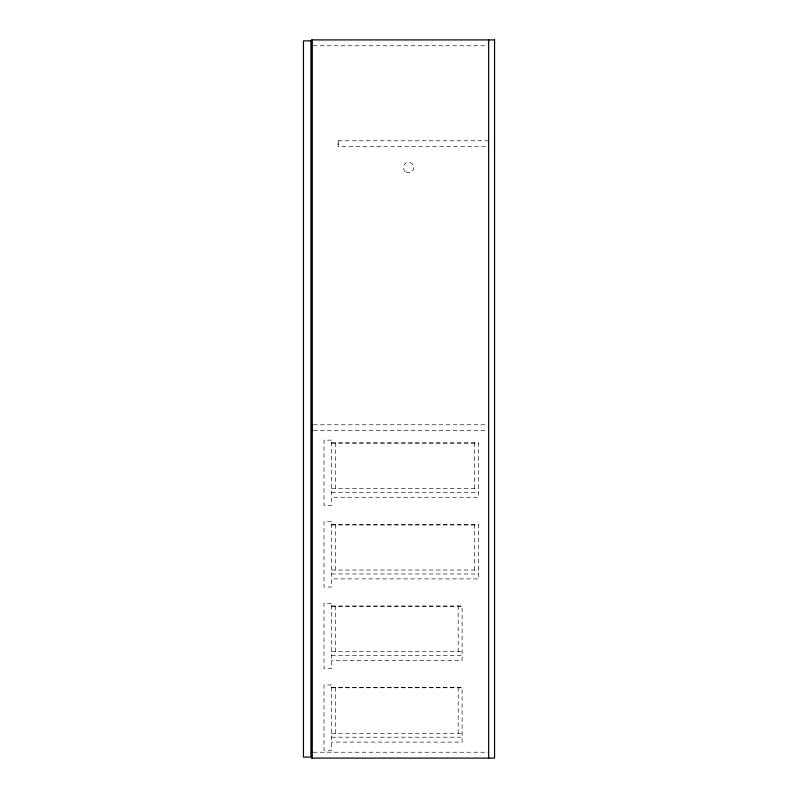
<?xml version="1.0" encoding="UTF-8"?>
<svg xmlns="http://www.w3.org/2000/svg" width="798" height="798" viewBox="0 0 798 798"><rect width="100%" height="100%" fill="white"/><g stroke="black" fill="none" stroke-linecap="round" stroke-linejoin="round"><path stroke-width="0.6" stroke-dasharray="3.99 2.99" d="M313.175 45.775L486.191 45.775M488.875 140.777L338.053 140.777L338.053 146.652L488.875 146.652M313.375 424.785L486.381 424.785M313.375 430.671L486.381 430.671M331.519 442.74L478.431 442.74L478.431 497.264L331.519 497.264M331.519 443.399L478.431 443.399M331.519 488.446L478.431 488.446M331.519 492.366L478.431 492.366M331.519 524.356L478.431 524.356L478.431 578.879L331.519 578.879M331.519 525.014L478.431 525.014M331.519 570.061L478.431 570.061M331.519 573.981L478.431 573.981M331.519 605.971L462.102 605.971L462.102 660.495L331.519 660.495M331.519 606.63L462.102 606.63M331.519 651.677L462.102 651.677M331.519 655.597L462.102 655.597M331.519 687.587L462.102 687.587L462.102 742.1L331.519 742.1M331.519 687.786L462.102 687.786M331.519 733.292L462.102 733.292M331.519 737.202L462.102 737.202M313.175 752.225L488.675 752.225M474.511 442.74L474.511 488.446M474.511 524.356L474.511 570.061M458.182 605.971L458.182 651.677M458.182 687.587L458.182 733.292M338.242 140.777L338.242 146.652M335.439 442.74L335.439 488.446M335.439 524.356L335.439 570.061M335.439 605.971L335.439 651.677M335.439 687.587L335.439 733.292M331.519 440.137L324.018 440.137L324.018 505.423L331.519 505.423L331.519 440.137M331.519 521.742L324.018 521.742L324.018 587.039L331.519 587.039L331.519 521.742M331.519 603.358L324.018 603.358L324.018 668.654L331.519 668.654L331.519 603.358M331.519 684.973L324.018 684.973L324.018 750.27L331.519 750.27L331.519 684.973M405.953 172.069A5.227 5.227 0 0 0 413.793 167.54A5.227 5.227 0 0 0 405.953 163.021A5.227 5.227 0 0 0 405.953 172.069"/><path stroke-width="1.2" d="M311.938 424.785L311.938 430.671M488.675 39.9L488.675 758.1M311.938 39.9L311.938 758.1M494.551 39.9L311.739 39.9L311.739 758.1L494.551 758.1L494.551 39.9M310.951 40.878L303.449 40.878L303.449 757.122L310.951 757.122L310.951 40.878"/></g></svg>
